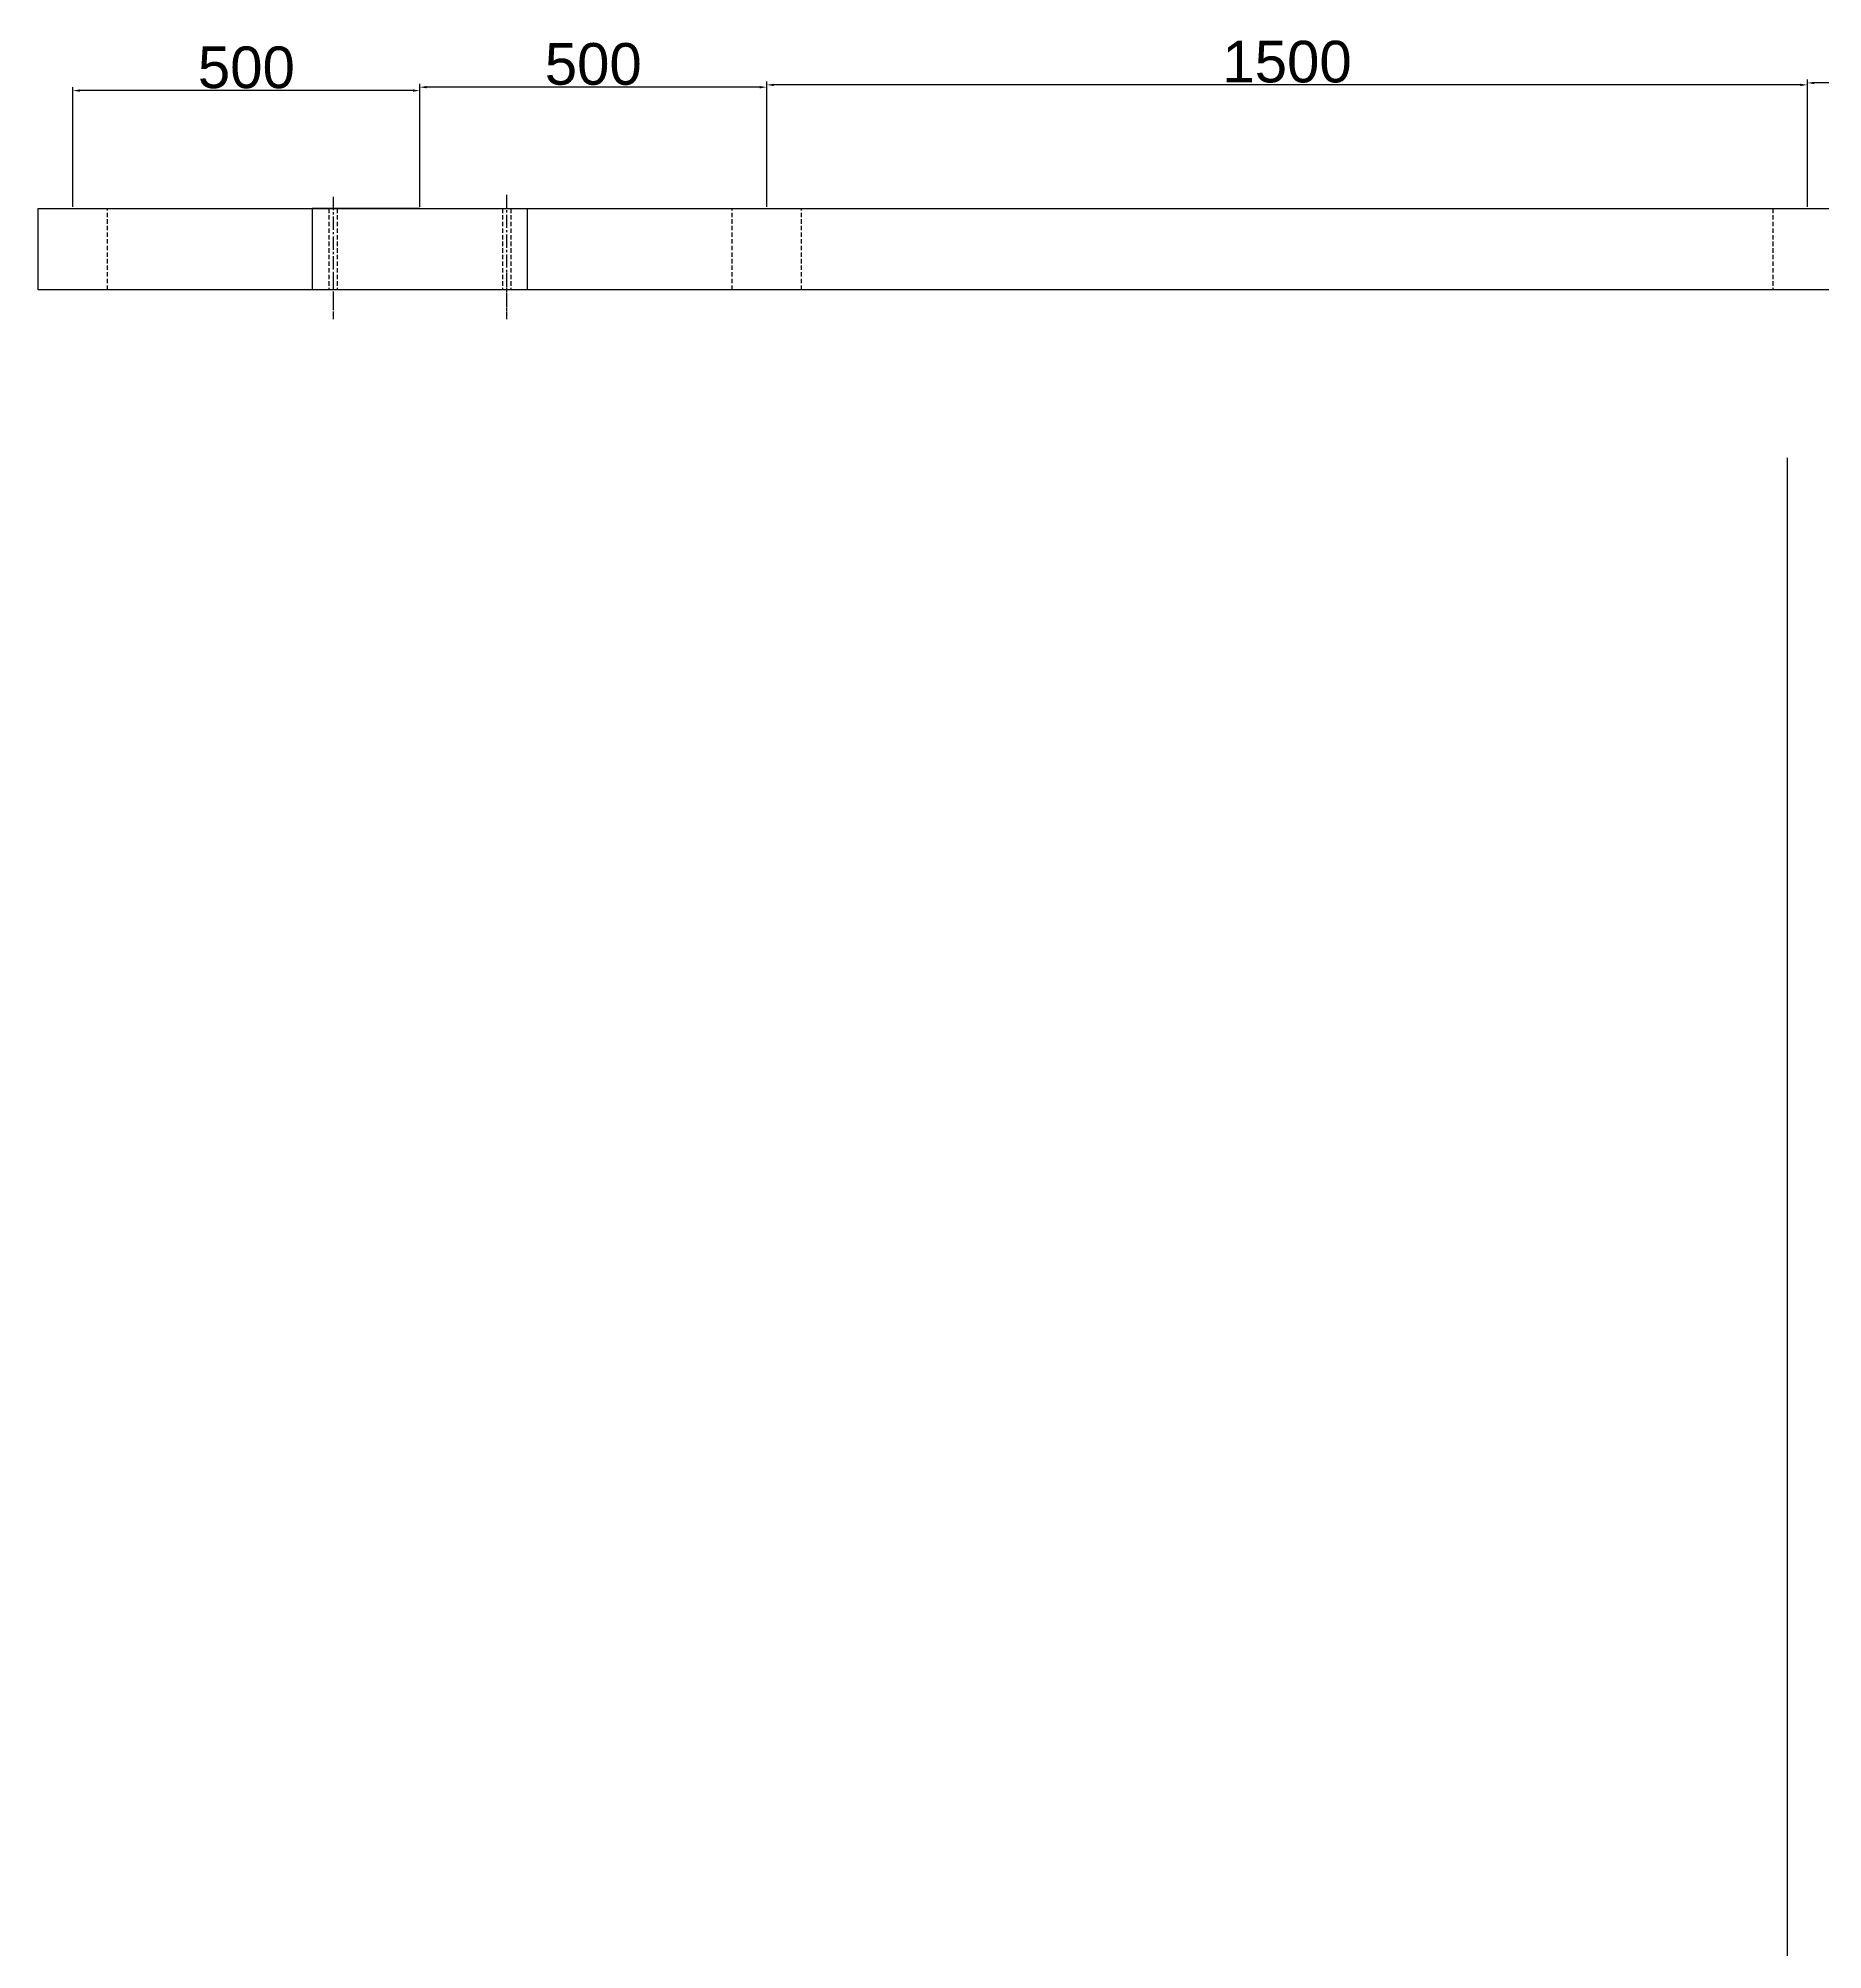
# Model space of a CAD drawing. Header units: millimetres. Extents: x 717 to 16552, y -884 to 8132.
# Drawn here: x 9203 to 11775, y 5235 to 7991 of the extents above; entities that cross this region are included whole.
import ezdxf

# ---------------------------------------------------------------- set-up
doc = ezdxf.new("R2010")
doc.units = ezdxf.units.MM
doc.linetypes.add('CENTER2', pattern=[28.575, 19.05, -3.175, 3.175, -3.175])
doc.linetypes.add('HIDDEN', pattern=[9.525, 6.35, -3.175])
doc.styles.get("Standard").update_dxf_attribs({"font": 'arial.ttf'})
doc.dimstyles.new('ISO-25', dxfattribs={"dimscale": 4, "dimtxt": 2.5, "dimasz": 2.5, "dimexe": 1.25, "dimexo": 0.625, "dimtad": 1, "dimtxsty": 'Standard', "dimcen": 2.5, "dimadec": 0, "dimazin": 0, "dimtfac": 1, "dimtmove": 0, "dimatfit": 3, "dimfxl": 1, "dimarcsym": 0})

# ---------------------------------------------------------------- blocks, each defined once
blk = doc.blocks.new('*U23')
at = {"color": 0, "linetype": 'CENTER2', "transparency": 16777216}
blk.add_line((0, 33.615), (0, -33.615), dxfattribs=at)
blk = doc.blocks.new('*U24')
at = {"color": 0, "linetype": 'CENTER2', "transparency": 16777216}
blk.add_line((0, 33.615), (0, -33.615), dxfattribs=at)
blk = doc.blocks.new('*U27')
at = {"color": 0, "linetype": 'CENTER2', "transparency": 16777216}
blk.add_line((0, 142.9), (0, -33.6), dxfattribs=at)
blk = doc.blocks.new('*U28')
at = {"color": 0, "linetype": 'CENTER2', "transparency": 16777216}
blk.add_line((0, 145.7), (0, -33.6), dxfattribs=at)
blk = doc.blocks.new('*D33')
at = {"color": 0, "lineweight": -2, "transparency": 16777216}
for p, q in [((11752.7, 7747.6), (11752.7, 7931.2)), ((13242.7, 7926.2), (11762.7, 7926.2)), ((13252.7, 7747.6), (13252.7, 7931.2))]:
    blk.add_line(p, q, dxfattribs=at)
at = {"color": 0, "transparency": 16777216}
for points in [[(11762.7, 7927.9), (11762.7, 7924.5), (11752.7, 7926.2)], [(13242.7, 7927.9), (13242.7, 7924.5), (13252.7, 7926.2)]]:
    blk.add_solid(points, dxfattribs=at)
at = {"layer": 'Defpoints', "color": 0, "transparency": 16777216}
for p in [(11752.7, 7926.2), (11752.7, 7745.1), (13252.7, 7745.1)]:
    blk.add_point(p, dxfattribs=at)
at = {"color": 0, "transparency": 16777216, "insert": (12502.7, 7959.3), "char_height": 10, "attachment_point": 5}
blk.add_mtext('{\\H6x;1500}', dxfattribs=at)
blk = doc.blocks.new('*D34')
at = {"color": 0, "lineweight": -2, "transparency": 16777216}
for p, q in [((10252.7, 7747.6), (10252.7, 7928.4)), ((11742.7, 7923.4), (10262.7, 7923.4)), ((11752.7, 7747.6), (11752.7, 7928.4))]:
    blk.add_line(p, q, dxfattribs=at)
at = {"color": 0, "transparency": 16777216}
for points in [[(10262.7, 7925), (10262.7, 7921.7), (10252.7, 7923.4)], [(11742.7, 7925), (11742.7, 7921.7), (11752.7, 7923.4)]]:
    blk.add_solid(points, dxfattribs=at)
at = {"layer": 'Defpoints', "color": 0, "transparency": 16777216}
for p in [(10252.7, 7923.4), (10252.7, 7745.1), (11752.7, 7745.1)]:
    blk.add_point(p, dxfattribs=at)
at = {"color": 0, "transparency": 16777216, "insert": (11002.7, 7956.5), "char_height": 10, "attachment_point": 5}
blk.add_mtext('{\\H6x;1500}', dxfattribs=at)
blk = doc.blocks.new('*D35')
at = {"color": 0, "lineweight": -2, "transparency": 16777216}
for p, q in [((9752.7, 7747.6), (9752.7, 7925.1)), ((10242.7, 7920.1), (9762.7, 7920.1)), ((10252.7, 7747.6), (10252.7, 7925.1))]:
    blk.add_line(p, q, dxfattribs=at)
at = {"color": 0, "transparency": 16777216}
for points in [[(9762.7, 7921.8), (9762.7, 7918.4), (9752.7, 7920.1)], [(10242.7, 7921.8), (10242.7, 7918.4), (10252.7, 7920.1)]]:
    blk.add_solid(points, dxfattribs=at)
at = {"layer": 'Defpoints', "color": 0, "transparency": 16777216}
for p in [(9752.7, 7920.1), (9752.7, 7745.1), (10252.7, 7745.1)]:
    blk.add_point(p, dxfattribs=at)
at = {"color": 0, "transparency": 16777216, "insert": (10002.7, 7953.2), "char_height": 10, "attachment_point": 5}
blk.add_mtext('{\\H6x;500}', dxfattribs=at)
blk = doc.blocks.new('*D36')
at = {"color": 0, "lineweight": -2, "transparency": 16777216}
for p, q in [((9252.7, 7747.6), (9252.7, 7920.2)), ((9742.7, 7915.2), (9262.7, 7915.2)), ((9752.7, 7747.6), (9752.7, 7920.2))]:
    blk.add_line(p, q, dxfattribs=at)
at = {"color": 0, "transparency": 16777216}
for points in [[(9262.7, 7916.9), (9262.7, 7913.5), (9252.7, 7915.2)], [(9742.7, 7916.9), (9742.7, 7913.5), (9752.7, 7915.2)]]:
    blk.add_solid(points, dxfattribs=at)
at = {"layer": 'Defpoints', "color": 0, "transparency": 16777216}
for p in [(9252.7, 7915.2), (9252.7, 7745.1), (9752.7, 7745.1)]:
    blk.add_point(p, dxfattribs=at)
at = {"color": 0, "transparency": 16777216, "insert": (9502.7, 7948.3), "char_height": 10, "attachment_point": 5}
blk.add_mtext('{\\H6x;500}', dxfattribs=at)

msp = doc.modelspace()

# ---------------------------------------------------------------- linework, layer by layer
for p, q in [((9202.676, 7745.052), (9752.676, 7745.052)), ((9202.676, 7628.052), (9202.676, 7745.052)), ((9252.676, 7745.052), (14302.676, 7745.052)), ((9752.676, 7745.052), (9597.676, 7745.052)), ((9597.676, 7745.052), (9597.676, 7628.052)), ((9907.676, 7628.052), (9907.676, 7745.052)), ((10252.676, 7745.052), (11752.676, 7745.052)), ((14302.676, 7628.052), (9202.676, 7628.052)), ((9627.673, 7625.052), (9627.675, 7625.052)), ((9877.675, 7625.052), (9877.677, 7625.052)), ((11723.439, 7385.952), (11723.439, 2832.495))]:
    msp.add_line(p, q)
at = {"linetype": 'HIDDEN'}
for p, q in [((9302.676, 7628.052), (9302.676, 7745.052)), ((9621.673, 7745.052), (9621.673, 7628.052)), ((9633.673, 7745.052), (9633.673, 7628.052)), ((9871.675, 7745.052), (9871.675, 7628.052)), ((9883.675, 7745.052), (9883.675, 7628.052)), ((10202.676, 7628.052), (10202.676, 7745.052)), ((10302.676, 7628.052), (10302.676, 7745.052)), ((11702.676, 7745.052), (11702.676, 7628.052))]:
    msp.add_line(p, q, dxfattribs=at)

# ---------------------------------------------------------------- block references
at = {"linetype": 'CENTER2'}
for name, p in [('*U27', (9627.673, 7619.167)), ('*U28', (9877.675, 7619.167)), ('*U23', (9627.675, 7619.167)), ('*U24', (9877.677, 7619.167))]:
    msp.add_blockref(name, p, dxfattribs=at)

# ---------------------------------------------------------------- dimensions: what is measured, and where the dimension line sits
for base, p1, p2, text, picture, middle in [((11752.676, 7926.184), (13252.676, 7745.052), (11752.676, 7745.052), '{\\H6x;1500}', '*D33', (12502.676, 7959.318)), ((9252.676, 7915.213), (9752.676, 7745.052), (9252.676, 7745.052), '{\\H6x;500}', '*D36', (9502.676, 7948.348)), ((9752.676, 7920.105), (10252.676, 7745.052), (9752.676, 7745.052), '{\\H6x;500}', '*D35', (10002.676, 7953.239)), ((10252.676, 7923.366), (11752.676, 7745.052), (10252.676, 7745.052), '{\\H6x;1500}', '*D34', (11002.676, 7956.5))]:
    dim = msp.add_linear_dim(base=base, p1=p1, p2=p2, text=text, dimstyle='ISO-25')
    dim.commit()
    dim.dimension.update_dxf_attribs({"geometry": picture, "text_midpoint": middle})

doc.saveas('drawing.dxf')
